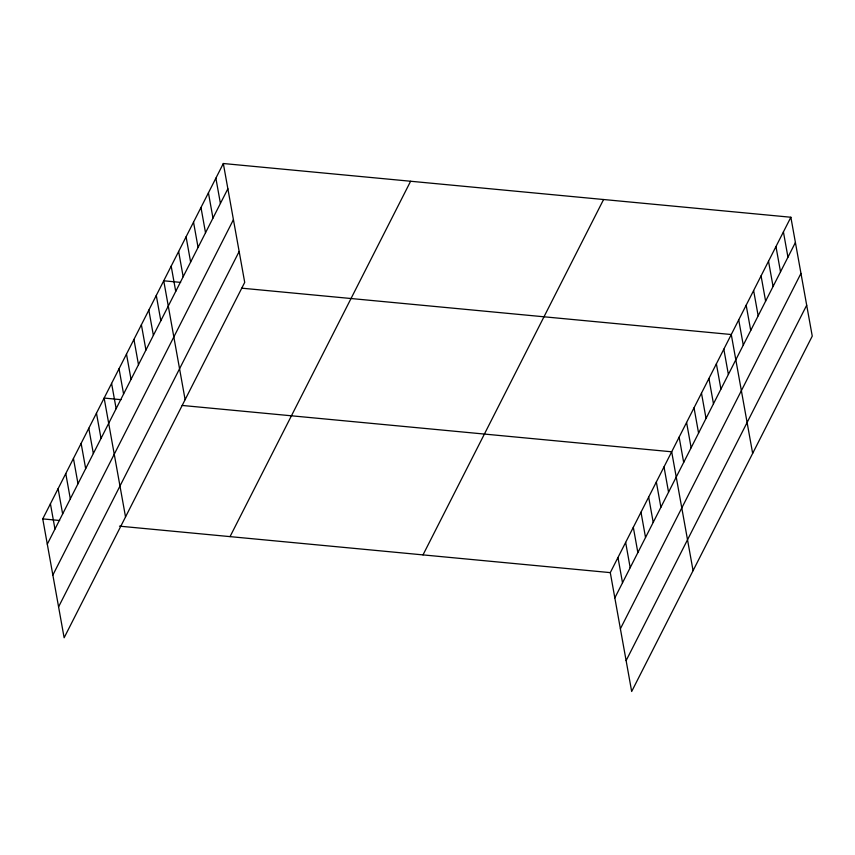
<?xml version="1.0" encoding="UTF-8"?>
<svg xmlns="http://www.w3.org/2000/svg" width="855" height="855" viewBox="0 0 855 855"><rect width="100%" height="100%" fill="white"/><g stroke="black" fill="none" stroke-linecap="round" stroke-linejoin="round"><path stroke-width="1.28" d="M223.326 163.519L244.712 282.374L64.136 637.755L42.75 518.889L223.326 163.519L790.864 217.245L812.25 336.111L631.674 691.481L610.288 572.626L790.864 217.245M47.292 544.165L227.868 188.784M52.85 575.052L233.426 219.671M58.578 606.868L239.154 251.488M230.038 536.619L410.614 181.249M423.001 554.895L603.577 199.514M614.841 597.891L795.407 242.521M620.399 628.778L800.964 273.397M626.127 660.594L806.692 305.224M180.64 282.396L163.732 280.793L185.118 399.648M241.773 288.178L731.271 334.519L752.657 453.385M121.057 399.67L104.139 398.067L125.535 516.922M182.179 405.452L671.688 451.793L693.074 570.659M42.75 518.889L59.658 520.492M119.486 526.156L610.288 572.626M783.415 231.908L787.957 257.173M775.966 246.571L780.519 271.837M768.517 261.224L773.07 286.5M761.068 275.887L765.62 301.152M753.618 290.54L758.171 315.816M746.169 305.203L750.722 330.468M738.72 319.866L743.273 345.131M723.832 349.182L728.375 374.447M716.383 363.845L720.925 389.111M708.934 378.498L713.476 403.774M701.485 393.161L706.027 418.426M694.036 407.814L698.578 433.09M686.586 422.477L691.129 447.753M679.137 437.14L683.679 462.405M664.014 466.905L668.557 492.17M656.341 482.006L660.883 507.272M648.667 497.108L653.209 522.373M640.994 512.209L645.536 537.485M633.32 527.311L637.862 552.587M625.646 542.423L630.188 567.688M617.973 557.524L622.515 582.789M215.877 178.171L220.419 203.447M208.428 192.835L212.97 218.1M200.978 207.498L205.521 232.763M193.529 222.15L198.071 247.426M186.08 236.814L190.622 262.079M178.631 251.477L183.173 276.742M171.182 266.129L175.724 291.405M156.283 295.445L160.826 320.721M148.834 310.109L153.387 335.374M141.385 324.772L145.938 350.037M133.936 339.424L138.489 364.7M126.487 354.088L131.039 379.353M119.037 368.751L123.59 394.016M111.588 383.403L116.141 408.679M96.465 413.168L101.018 438.433M88.792 428.27L93.345 453.545M81.118 443.371L85.671 468.647M73.445 458.483L77.997 483.748M65.771 473.585L70.324 498.85M58.097 488.686L62.65 513.951M50.424 503.787L54.966 529.063"/></g></svg>
